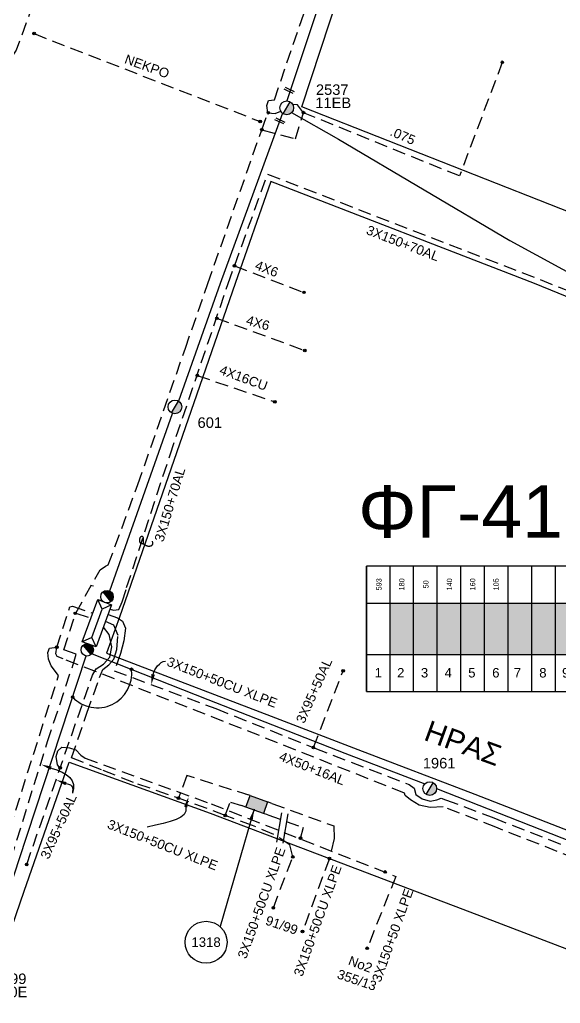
# Model space of a CAD drawing. Header units: millimetres. Extents: x -2238 to -1136, y 747 to 1272.
# Drawn here: x -1490.6 to -1437.7, y 803.7 to 900 of the extents above; entities that cross this region are included whole.
import ezdxf
from ezdxf.enums import TextEntityAlignment as Align

# ---------------------------------------------------------------- set-up
doc = ezdxf.new("R2010")
doc.units = ezdxf.units.MM
doc.linetypes.add('DASHED', pattern=[19.05, 12.7, -6.35])
for name, color, linetype in [('Link Box 4 Διευθύνσεων', 7, 'Continuous'), ('Άγνωστα', 7, 'Continuous'), ('Ασφαλειοκιβώτια Χ.Τ 9 αναχωρήσεων', 7, 'Continuous'), ('Γέφυρες Εναέριου Δικτύου', 7, 'Continuous'), ('Γυμνά εναέρια ΧΤ και ΦΟΠ (3Φ)   4x50+16AL', 7, 'Continuous'), ('Επιγραφές - Σχήματα', 7, 'Continuous'), ('Καλώδια ΧΤ   3x150+50AL XLPE', 7, 'DASHED'), ('Καλώδια ΧΤ   3x150AL+50XLPE', 7, 'DASHED'), ('Καλώδια ΧΤ   3x95+50 AL XLPE', 7, 'DASHED'), ('Καλώδια ΧΤ   3x95+50CU', 7, 'DASHED'), ('Μηχανική τομή', 7, 'Continuous'), ('Στύλος ΦΜ', 7, 'Continuous'), ('Στύλος ΦΜ @ 1', 7, 'Continuous'), ('Συνδέσεις', 7, 'Continuous'), ('Τομή', 7, 'Continuous'), ('Υποσταθμός εναέριος 2 στύλων', 7, 'Continuous'), ('Υποσταθμός πόλεως', 7, 'Continuous'), ('Υπόβαθρο ΔΕΗ', 7, 'Continuous'), ('Υπόγεια καλώδια Δικτύου ΧΤ και Παρ. ΧΤ - 3X150+70 AL', 7, 'DASHED'), ('Υπόγεια καλώδια Παροχών ΧΤ   .075', 7, 'DASHED'), ('Υπόγεια καλώδια Παροχών ΧΤ   4x16CU', 7, 'DASHED'), ('Υπόγεια καλώδια Παροχών ΧΤ   4x6', 7, 'DASHED')]:
    doc.layers.add(name, color=color, linetype=linetype)
doc.styles.add('arial', font='ARIAL.TTF')
doc.styles.get("Standard").update_dxf_attribs({"font": 'ARIAL.TTF'})
doc.linetypes.add('SYN_LINE', pattern='A,0.5,-0.0001,["/\\/\\/\\/",Standard,S=0.1,R=0,X=0,Y=-0.05],-0.25', length=0.7501)
doc.dimstyles.new('ISO-25', dxfattribs={"dimtxt": 2.5, "dimasz": 2.5, "dimexe": 1.25, "dimexo": 0.625, "dimtad": 1, "dimtxsty": 'Standard', "dimcen": 2.5, "dimadec": 0, "dimazin": 0, "dimtfac": 1, "dimtmove": 0, "dimatfit": 3, "dimfxl": 1, "dimarcsym": 0})

# ---------------------------------------------------------------- blocks, each defined once
blk = doc.blocks.new('ΥΠΑΡΧΩΝ ΤΣΙΜΕΝΤΕΝΙΟΣ ΣΤΥΛΟΣ')
at = {"layer": 'Στύλος ΦΜ'}
blk.add_hatch(color=256, dxfattribs=at).paths.add_polyline_path([(-1.29, -2.28, 0.574793), (2.62, 0, 0.268822), (1.3, 2.27)])
blk.add_line((-1.29, -2.28), (1.3, 2.27), dxfattribs=at)
blk.add_circle((0, 0), 2.62, dxfattribs=at)
at = {"layer": 'Στύλος ΦΜ', "flags": 4}
for tag, p in [('ΑΡΙΘΜΟΣ', (-4.68, 8.05)), ('ΤΥΠΟΣ', (-4.91, 3.03))]:
    blk.add_attdef(tag, p, '', height=4, dxfattribs=at)
blk = doc.blocks.new('_ΣΥΝΔΕΣΗ')
at = {"layer": 'Συνδέσεις', "linetype": 'SYN_LINE', "ltscale": 40}
blk.add_hatch(color=256, dxfattribs=at).paths.add_polyline_path([(0.5, -0.01, 1), (-0.5, -0.01, 1)])
at = {"layer": 'Συνδέσεις'}
blk.add_circle((0, -0.01), 0.5, dxfattribs=at)
blk = doc.blocks.new('LINK BOX 4 ΑΝΑΧΩΡΗΣΕΩΝ')
at = {"layer": 'Link Box 4 Διευθύνσεων', "ltscale": 40}
blk.add_hatch(color=256, dxfattribs=at).paths.add_polyline_path([(-3.54, 0), (-3.54, -4.67), (3.54, -4.67), (3.54, 0)])
for p, q in [((-3.54, 0), (-5.33, 0)), ((5.33, 0), (3.54, 0)), ((-3.54, -4.67), (-5.33, -4.67)), ((5.33, -4.67), (3.54, -4.67))]:
    blk.add_line(p, q, dxfattribs=at)
blk.add_lwpolyline([(-3.54, -4.67), (-3.54, 0), (3.54, 0), (3.54, -4.67)], close=True, dxfattribs=at)
blk = doc.blocks.new('ΑΣΦΑΛΕΙΟΚΙΒΩΤΙΟ ΥΠΟΣΤΑΘΜΟΥ 9 ΑΝΑΧΩΡΗΣΕΩΝ')
at = {"layer": 'Ασφαλειοκιβώτια Χ.Τ 9 αναχωρήσεων', "ltscale": 40}
for p, q in [((-23.8, 40.36), (24.02, 40.36)), ((-9.72, 40.36), (-9.72, -40.64)), ((9.94, 40.36), (9.94, -40.64)), ((-23.8, 31.36), (24.02, 31.36)), ((-23.8, 22.36), (24.02, 22.36)), ((-23.8, 13.36), (24.02, 13.36)), ((-23.8, 4.36), (24.02, 4.36)), ((-23.8, -4.64), (24.02, -4.64)), ((-23.8, -13.64), (24.02, -13.64)), ((-23.8, -22.64), (24.02, -22.64)), ((-23.8, -31.64), (24.02, -31.64))]:
    blk.add_line(p, q, dxfattribs=at)
at = {"layer": 'Ασφαλειοκιβώτια Χ.Τ 9 αναχωρήσεων'}
blk.add_lwpolyline([(-23.8, -40.64), (24.02, -40.64), (24.02, 40.36), (-23.8, 40.36)], close=True, dxfattribs=at)
for s, p in [('1', (-18.45, 37.24)), ('2', (-18.45, 28.67)), ('3', (-18.45, 19.6)), ('4', (-18.45, 10.58)), ('5', (-18.45, 1.57)), ('6', (-18.45, -7.57)), ('7', (-18.45, -15.81)), ('8', (-18.45, -25.5)), ('9', (-18.45, -34.19))]:
    blk.add_text(s, height=3.6, rotation=270, dxfattribs=at).set_placement(p)
at = {"layer": 'Ασφαλειοκιβώτια Χ.Τ 9 αναχωρήσεων', "ltscale": 40}
for tag, height, p in [('ΟΝΟΜΑ', 5, (-0.16, 44.31)), ('ΚΕΙΜΕΝΟ 1', 2, (17.06, 35.59)), ('ΚΕΙΜΕΝΟ 2', 2, (17.06, 26.88)), ('ΚΕΙΜΕΝΟ 3', 2, (17.06, 17.69)), ('ΚΕΙΜΕΝΟ 4', 2, (17.06, 8.71)), ('ΚΕΙΜΕΝΟ 5', 2, (17.06, -0.13)), ('ΚΕΙΜΕΝΟ 6', 2, (17.06, -9.05)), ('ΚΕΙΜΕΝΟ 7', 2, (17.06, -18.13)), ('ΚΕΙΜΕΝΟ 8', 2, (17.06, -26.85)), ('ΚΕΙΜΕΝΟ 9', 2, (17.06, -35.99)), ('ΣΧ', 2, (-0.1, -42.64))]:
    blk.add_attdef(tag, text='', height=height, dxfattribs=at).set_placement(p, align=Align.MIDDLE_CENTER)
blk = doc.blocks.new('ΥΠΟΣΤΑΘΜΟΣ ΕΝΑΕΡΙΟΣ ΕΠΙ 2 ΣΤΥΛΩΝ')
at = {"layer": 'Υποσταθμός εναέριος 2 στύλων', "linetype": 'Continuous'}
for points in [[(-11.97, -2.11, 0.574793), (-8.45, -0.07, 0.268822), (-9.64, 1.98)], [(9.68, -2.15, 0.574793), (13.19, -0.1, 0.268822), (12.01, 1.95)]]:
    blk.add_hatch(color=256, dxfattribs=at).paths.add_polyline_path(points)
for p, q in [((-11.97, -2.11), (-9.64, 1.98)), ((9.68, -2.15), (12.01, 1.95))]:
    blk.add_line(p, q, dxfattribs=at)
for centre in [(-10.81, -0.07), (10.84, -0.1)]:
    blk.add_circle(centre, 2.36, dxfattribs=at)
at = {"layer": 'Υποσταθμός πόλεως', "linetype": 'Continuous', "ltscale": 40}
blk.add_lwpolyline([(-8.57, 2.82), (8.57, 2.82), (8.57, -2.82), (-8.57, -2.82)], close=True, dxfattribs=at)
for points in [[(-5.75, 0), (-8.57, 2.82)], [(-8.57, -2.82), (-5.75, 0)], [(-5.75, 0), (5.75, 0)], [(5.75, 0), (8.57, 2.82)], [(8.57, -2.82), (5.75, 0)]]:
    blk.add_lwpolyline(points, dxfattribs=at)
at = {"layer": 'Υποσταθμός εναέριος 2 στύλων', "ltscale": 40, "flags": 1}
for tag, p in [('ΜΕΤΑΣΧΗΜΑΤΙΣΜΟΣ', (14.09, 2.51)), ('ΙΣΧΥΣ', (14.07, -0.28)), ('ΑΡΙΘΜΟΣ', (14.19, -3))]:
    blk.add_attdef(tag, p, '', height=1.8, dxfattribs=at)
blk = doc.blocks.new('ΤΟΜΗ')
at = {"layer": 'Τομή', "ltscale": 40}
for p, q in [((-5.68, 0), (5.68, 0)), ((5.68, -2.33), (-5.68, -2.33))]:
    blk.add_line(p, q, dxfattribs=at)
blk = doc.blocks.new('ΜΗΧΑΝΙΚΗ ΤΟΜΗ')
at = {"layer": 'Μηχανική τομή', "ltscale": 40}
for p, q in [((-1.89, 0.78), (1.89, 0.78)), ((1.89, 0), (-1.89, 0))]:
    blk.add_line(p, q, dxfattribs=at)

msp = doc.modelspace()

# ---------------------------------------------------------------- hatches: boundary and pattern name
at = {"layer": 'Ασφαλειοκιβώτια Χ.Τ 9 αναχωρήσεων', "ltscale": 0.1}
for color, points in [(27, [(-1452.086, 842.88), (-1454.395, 842.88), (-1454.395, 837.837), (-1452.086, 837.837)]), (85, [(-1449.777, 842.88), (-1452.086, 842.88), (-1452.086, 837.837), (-1449.777, 837.837)]), (2, [(-1449.777, 837.837), (-1447.468, 837.837), (-1447.468, 842.88), (-1449.777, 842.88)]), (151, [(-1445.158, 842.88), (-1447.468, 842.88), (-1447.468, 837.837), (-1445.158, 837.837)]), (6, [(-1445.158, 837.837), (-1442.849, 837.837), (-1442.849, 842.88), (-1445.158, 842.88)]), (30, [(-1440.54, 842.88), (-1442.849, 842.88), (-1442.849, 837.837), (-1440.54, 837.837)]), (1, [(-1440.54, 837.837), (-1438.231, 837.837), (-1438.231, 842.88), (-1440.54, 842.88)]), (133, [(-1438.231, 837.837), (-1435.921, 837.837), (-1435.921, 842.88), (-1438.231, 842.88)])]:
    msp.add_hatch(color=color, dxfattribs=at).paths.add_polyline_path(points)

# ---------------------------------------------------------------- linework, layer by layer
at = {"layer": 'Άγνωστα', "color": 27, "linetype": 'DASHED', "ltscale": 0.1}
msp.add_lwpolyline([(-1483.536, 844.601), (-1483.536, 844.601), (-1483.536, 844.601), (-1483.385, 844.556)], dxfattribs=at)
at = {"layer": 'Γέφυρες Εναέριου Δικτύου', "ltscale": 20}
msp.add_arc((-1483.001, 835.983), 3.348, 223.65308, 7.13266, dxfattribs=at)
at = {"layer": 'Γυμνά εναέρια ΧΤ και ΦΟΠ (3Φ)   4x50+16AL', "color": 27, "ltscale": 0.1}
for points in [[(-1457.767, 912.183), (-1464.479, 892.014)], [(-1464.902, 890.807), (-1471, 874.154), (-1475.089, 862.651)], [(-1481.806, 844.087), (-1475.648, 861.435)]]:
    msp.add_lwpolyline(points, dxfattribs=at)
at = {"layer": 'Γυμνά εναέρια ΧΤ και ΦΟΠ (3Φ)   4x50+16AL', "color": 2, "ltscale": 0.1}
msp.add_lwpolyline([(-1464.011, 890.878), (-1459.416, 888.28), (-1442.672, 878.355), (-1434.941, 874.154), (-1426.939, 869.751)], dxfattribs=at)
at = {"layer": 'Γυμνά εναέρια ΧΤ και ΦΟΠ (3Φ)   4x50+16AL', "color": 27, "linetype": 'DASHED', "ltscale": 0.1}
msp.add_lwpolyline([(-1481.809, 844.079), (-1481.806, 844.087)], dxfattribs=at)
at = {"layer": 'Γυμνά εναέρια ΧΤ και ΦΟΠ (3Φ)   4x50+16AL', "color": 30, "linetype": 'DASHED', "ltscale": 0.1}
msp.add_lwpolyline([(-1486.961, 838.563), (-1485.698, 842.508), (-1485.429, 842.583), (-1483.46, 841.891)], dxfattribs=at)
at = {"layer": 'Γυμνά εναέρια ΧΤ και ΦΟΠ (3Φ)   4x50+16AL', "color": 6, "ltscale": 0.1}
for points in [[(-1494.442, 806.154), (-1490.674, 817.679), (-1484.1, 837.701)], [(-1483.524, 837.923), (-1472.202, 833.434), (-1458.807, 828.204), (-1450.996, 825.184)], [(-1449.843, 824.716), (-1430.545, 817.147)]]:
    msp.add_lwpolyline(points, dxfattribs=at)
at = {"layer": 'Επιγραφές - Σχήματα', "ltscale": 0.1}
for points in [[(-1478.512, 848.626), (-1478.501, 848.784), (-1478.494, 848.911), (-1478.49, 849.011), (-1478.489, 849.089), (-1478.49, 849.147), (-1478.493, 849.192), (-1478.498, 849.225), (-1478.504, 849.253), (-1478.512, 849.277), (-1478.521, 849.299), (-1478.531, 849.319), (-1478.542, 849.336), (-1478.554, 849.351), (-1478.566, 849.365), (-1478.58, 849.376), (-1478.594, 849.385), (-1478.609, 849.391), (-1478.625, 849.396), (-1478.641, 849.399), (-1478.658, 849.4), (-1478.675, 849.399), (-1478.692, 849.396), (-1478.709, 849.391), (-1478.726, 849.385), (-1478.743, 849.376), (-1478.759, 849.366), (-1478.776, 849.354), (-1478.791, 849.34), (-1478.806, 849.325), (-1478.82, 849.307), (-1478.832, 849.288), (-1478.844, 849.268), (-1478.854, 849.245), (-1478.863, 849.221), (-1478.87, 849.196), (-1478.877, 849.17), (-1478.882, 849.144), (-1478.886, 849.117), (-1478.889, 849.091), (-1478.892, 849.066), (-1478.893, 849.041), (-1478.894, 849.017), (-1478.894, 848.993), (-1478.893, 848.971), (-1478.891, 848.949), (-1478.889, 848.929), (-1478.885, 848.909), (-1478.881, 848.89), (-1478.877, 848.871), (-1478.871, 848.854), (-1478.865, 848.837), (-1478.857, 848.822), (-1478.848, 848.807), (-1478.838, 848.794), (-1478.826, 848.782), (-1478.812, 848.772), (-1478.797, 848.763), (-1478.78, 848.755), (-1478.762, 848.748), (-1478.742, 848.742), (-1478.722, 848.737), (-1478.702, 848.733), (-1478.681, 848.728), (-1478.66, 848.724), (-1478.64, 848.72), (-1478.62, 848.715), (-1478.6, 848.711), (-1478.58, 848.705), (-1478.559, 848.699), (-1478.539, 848.691), (-1478.518, 848.683), (-1478.497, 848.673), (-1478.476, 848.662), (-1478.454, 848.65), (-1478.431, 848.636), (-1478.408, 848.622), (-1478.384, 848.607), (-1478.359, 848.591), (-1478.334, 848.575), (-1478.309, 848.559), (-1478.282, 848.543), (-1478.255, 848.528), (-1478.227, 848.513), (-1478.198, 848.499), (-1478.168, 848.487), (-1478.136, 848.476), (-1478.103, 848.467), (-1478.069, 848.46), (-1478.032, 848.456), (-1477.995, 848.454), (-1477.957, 848.454), (-1477.919, 848.456), (-1477.881, 848.46), (-1477.845, 848.466), (-1477.811, 848.473), (-1477.778, 848.482), (-1477.749, 848.493), (-1477.722, 848.505), (-1477.697, 848.518), (-1477.675, 848.533), (-1477.655, 848.549), (-1477.637, 848.567), (-1477.62, 848.586), (-1477.605, 848.607), (-1477.592, 848.63), (-1477.581, 848.656), (-1477.573, 848.685), (-1477.571, 848.72), (-1477.574, 848.76), (-1477.585, 848.808), (-1477.604, 848.864), (-1477.632, 848.929)], [(-1477.548, 835.898), (-1477.486, 836.117), (-1477.391, 836.336), (-1477.267, 836.547), (-1477.118, 836.743), (-1476.947, 836.913), (-1476.761, 837.05), (-1476.562, 837.145), (-1476.355, 837.191)], [(-1487.532, 826.72), (-1486.965, 826.547), (-1486.466, 826.337), (-1486.045, 826.09), (-1485.712, 825.806), (-1485.475, 825.484), (-1485.343, 825.124), (-1485.327, 824.726), (-1485.434, 824.288)], [(-1486.07, 825.205), (-1485.826, 825.149), (-1485.65, 825.077), (-1485.532, 824.988), (-1485.462, 824.882), (-1485.428, 824.759), (-1485.419, 824.619), (-1485.425, 824.462), (-1485.434, 824.288)], [(-1474.371, 822.92), (-1474.353, 822.511), (-1474.521, 822.181), (-1474.85, 821.914), (-1475.319, 821.692), (-1475.904, 821.5), (-1476.582, 821.321), (-1477.33, 821.138), (-1478.125, 820.935)]]:
    msp.add_lwpolyline(points, dxfattribs=at)
msp.add_circle((-1472.38, 809.688), 2.053, dxfattribs=at)
at = {"layer": 'Επιγραφές - Σχήματα'}
for points in [[(-1477.38, 835.867), (-1477.736, 834.889), (-1477.716, 835.929)], [(-1487.592, 826.559), (-1488.493, 827.08), (-1487.472, 826.88)], [(-1486.13, 825.044), (-1487.031, 825.565), (-1486.01, 825.365)], [(-1474.536, 822.965), (-1474.101, 823.91), (-1474.206, 822.875)]]:
    msp.add_solid(points, dxfattribs=at)
at = {"layer": 'Καλώδια ΧΤ   3x150+50AL XLPE', "color": 30, "linetype": 'DASHED', "ltscale": 0.1}
for points in [[(-1507.256, 850.388), (-1510.277, 841.488), (-1510.152, 840.284), (-1510.385, 839.335), (-1511.18, 838.632), (-1515.637, 825.514), (-1492.704, 817.168), (-1486.807, 835.799), (-1487.517, 836.749), (-1487.796, 837.403), (-1487.85, 838.042), (-1487.677, 838.467), (-1486.961, 838.563)], [(-1420.327, 810.498), (-1420.369, 809.86), (-1420.6, 809.786), (-1428.525, 812.913), (-1428.065, 814.102), (-1432.51, 815.879), (-1432.734, 816.479), (-1444.033, 820.932), (-1449.212, 822.942), (-1450.483, 822.876), (-1451.53, 823.092), (-1452.393, 823.609), (-1452.915, 824.051), (-1452.992, 824.28), (-1470.683, 831.303), (-1486.349, 837.415), (-1486.948, 837.656), (-1487.081, 837.914), (-1486.961, 838.563)]]:
    msp.add_lwpolyline(points, dxfattribs=at)
at = {"layer": 'Καλώδια ΧΤ   3x150AL+50XLPE', "color": 85, "linetype": 'DASHED', "ltscale": 0.1}
msp.add_lwpolyline([(-1481.968, 841.759), (-1481.037, 841.448), (-1480.567, 841.102), (-1480.255, 840.425), (-1480.423, 839.184), (-1480.75, 837.944), (-1481.367, 836.252), (-1471.418, 832.547), (-1461.759, 828.687), (-1452.521, 825.125), (-1452.035, 824.756), (-1451.857, 824.137), (-1451.26, 823.709), (-1450.47, 823.48), (-1449.821, 823.619), (-1449.388, 823.789), (-1448.962, 823.633), (-1444.236, 821.851), (-1435.447, 818.392)], dxfattribs=at)
at = {"layer": 'Καλώδια ΧΤ   3x150AL+50XLPE', "color": 133, "linetype": 'DASHED', "ltscale": 0.1}
for points in [[(-1463.932, 817.942), (-1463.897, 818.033), (-1464.176, 819.214), (-1465.756, 820.214), (-1467.835, 821.107), (-1470.501, 822.097), (-1474.252, 823.503), (-1479.486, 825.316), (-1482.589, 826.557), (-1485.54, 827.73), (-1484.033, 832.104), (-1482.791, 835.595), (-1482.478, 836.382), (-1481.9, 836.826), (-1481.395, 837.392), (-1481.12, 838.332), (-1480.99, 839.699), (-1481.41, 840.712), (-1482.218, 841.083)], [(-1468.082, 824.036), (-1474.255, 826.011), (-1475.083, 823.791)], [(-1470.501, 822.097), (-1470.001, 823.387), (-1468.915, 823.06)], [(-1465.938, 823.275), (-1459.874, 821.065), (-1459.842, 819.837), (-1460.326, 817.878), (-1462.953, 810.74)], [(-1465.802, 813.052), (-1463.958, 817.873)]]:
    msp.add_lwpolyline(points, dxfattribs=at)
at = {"layer": 'Καλώδια ΧΤ   3x150AL+50XLPE', "color": 1, "linetype": 'DASHED', "ltscale": 0.1}
for points in [[(-1486.643, 826.736), (-1486.891, 827.039), (-1487.031, 827.854), (-1486.861, 828.423), (-1486.476, 828.768), (-1485.736, 828.723), (-1485.126, 828.514), (-1484.627, 828.004), (-1484.209, 827.707), (-1471.879, 823.23), (-1453.825, 816.13), (-1456.63, 809.094)], [(-1466.338, 822.146), (-1462.884, 820.905), (-1463.183, 819.81)]]:
    msp.add_lwpolyline(points, dxfattribs=at)
at = {"layer": 'Καλώδια ΧΤ   3x95+50 AL XLPE', "color": 5, "linetype": 'DASHED', "ltscale": 0.1}
msp.add_lwpolyline([(-1485.275, 837.183), (-1485.088, 837.89), (-1486.273, 838.302), (-1485.128, 841.902), (-1483.639, 841.404)], dxfattribs=at)
at = {"layer": 'Καλώδια ΧΤ   3x95+50 AL XLPE', "color": 1, "linetype": 'DASHED', "ltscale": 0.1}
msp.add_lwpolyline([(-1489.921, 817.285), (-1483.487, 835.836), (-1483.127, 836.438), (-1482.401, 836.887), (-1481.796, 837.569), (-1481.595, 838.595), (-1481.853, 839.801), (-1482.423, 840.527)], dxfattribs=at)
at = {"layer": 'Καλώδια ΧΤ   3x95+50 AL XLPE', "color": 151, "linetype": 'DASHED', "ltscale": 0.1}
msp.add_lwpolyline([(-1494.978, 806.212), (-1492.006, 816.037), (-1487.884, 829.316), (-1485.275, 837.183)], dxfattribs=at)
at = {"layer": 'Καλώδια ΧΤ   3x95+50CU', "color": 85, "linetype": 'DASHED', "ltscale": 0.1}
msp.add_lwpolyline([(-1461.892, 828.74), (-1458.978, 836.245)], dxfattribs=at)
at = {"layer": 'Υπόβαθρο ΔΕΗ', "ltscale": 0.1}
msp.add_lwpolyline([(-1429.264, 878.134), (-1463.023, 891.451), (-1452.95, 922.066), (-1420.086, 910.681)], close=True, dxfattribs=at)
for points in [[(-1427.085, 868.767), (-1440.267, 874.154), (-1466.037, 884.139), (-1469.541, 874.154), (-1473.579, 862.479), (-1480.857, 841.508), (-1482.131, 837.967), (-1474.886, 835.198), (-1466.018, 831.8), (-1457.529, 828.554), (-1446.103, 824.166), (-1435.465, 820.034)], [(-1502.452, 778.694), (-1498.567, 790.215), (-1490.152, 814.678), (-1485.782, 827.294), (-1471.972, 822.33), (-1455.942, 816.202), (-1446.585, 812.664), (-1423.081, 803.664), (-1423.081, 803.664), (-1438.152, 762.328)]]:
    msp.add_lwpolyline(points, dxfattribs=at)
at = {"layer": 'Υπόγεια καλώδια Δικτύου ΧΤ και Παρ. ΧΤ - 3X150+70 AL', "color": 151, "linetype": 'DASHED', "ltscale": 0.1}
for points in [[(-1466.334, 890.864), (-1466.43, 891.577), (-1466.263, 892.077), (-1465.7, 892.14), (-1458.894, 912.088), (-1459.05, 912.789), (-1458.839, 913.562), (-1458.417, 913.82), (-1454.944, 923.538)], [(-1485.128, 841.902), (-1482.749, 846.12), (-1482.224, 846.475), (-1481.945, 846.608), (-1479.04, 854.496), (-1474.402, 867.823), (-1472.203, 874.154), (-1466.939, 889.194), (-1466.334, 890.864)], [(-1466.939, 889.194), (-1463.649, 888.309), (-1462.852, 890.867)]]:
    msp.add_lwpolyline(points, dxfattribs=at)
at = {"layer": 'Υπόγεια καλώδια Δικτύου ΧΤ και Παρ. ΧΤ - 3X150+70 AL', "color": 133, "linetype": 'DASHED', "ltscale": 0.1}
msp.add_lwpolyline([(-1483.617, 917.325), (-1482.194, 916.849), (-1485.579, 906.34), (-1487.387, 906.826), (-1490.936, 896.994), (-1491.982, 895.432), (-1499.538, 874.154), (-1501.991, 866.462), (-1502.155, 865.859), (-1502.099, 865.29), (-1502.072, 864.597), (-1502.391, 864.042), (-1503.044, 863.639), (-1503.683, 863.501)], dxfattribs=at)
at = {"layer": 'Υπόγεια καλώδια Δικτύου ΧΤ και Παρ. ΧΤ - 3X150+70 AL', "color": 2, "linetype": 'DASHED', "ltscale": 0.1}
for points in [[(-1489.203, 898.603), (-1467.098, 890.003)], [(-1481.773, 842.289), (-1481.42, 842.17), (-1480.908, 842.257), (-1480.57, 843.007), (-1480.147, 844.403), (-1475.905, 857.375), (-1470.219, 874.154), (-1466.365, 884.848), (-1437.847, 873.803), (-1427.028, 869.418)]]:
    msp.add_lwpolyline(points, dxfattribs=at)
at = {"layer": 'Υπόγεια καλώδια Δικτύου ΧΤ και Παρ. ΧΤ - 3X150+70 AL', "color": 27, "linetype": 'DASHED', "ltscale": 0.1}
msp.add_lwpolyline([(-1466.334, 890.864), (-1465.616, 890.775), (-1465.081, 891.012)], dxfattribs=at)
at = {"layer": 'Υπόγεια καλώδια Παροχών ΧΤ   .075', "color": 151, "linetype": 'DASHED', "ltscale": 0.1}
msp.add_lwpolyline([(-1443.418, 895.794), (-1447.602, 884.673), (-1462.852, 890.867), (-1463.427, 891.65), (-1463.905, 891.66)], dxfattribs=at)
at = {"layer": 'Υπόγεια καλώδια Παροχών ΧΤ   4x16CU', "color": 2, "linetype": 'DASHED', "ltscale": 0.1}
msp.add_lwpolyline([(-1473.257, 865.159), (-1465.659, 862.572)], dxfattribs=at)
at = {"layer": 'Υπόγεια καλώδια Παροχών ΧΤ   4x6', "color": 2, "linetype": 'DASHED', "ltscale": 0.1}
for points in [[(-1469.6, 875.872), (-1462.808, 873.277)], [(-1471.376, 870.765), (-1462.736, 867.6)]]:
    msp.add_lwpolyline(points, dxfattribs=at)

# ---------------------------------------------------------------- block references
at = {"layer": 'Link Box 4 Διευθύνσεων', "ltscale": 0.1, "xscale": 0.2565857821765174, "yscale": 0.2565857821765174, "zscale": 0.2565857821765174, "rotation": 340.4716323904483}
msp.add_blockref('LINK BOX 4 ΑΝΑΧΩΡΗΣΕΩΝ', (-1467.226, 823.732), dxfattribs=at)
at = {"layer": 'Ασφαλειοκιβώτια Χ.Τ 9 αναχωρήσεων', "ltscale": 0.1}
ref = msp.add_blockref('ΑΣΦΑΛΕΙΟΚΙΒΩΤΙΟ ΥΠΟΣΤΑΘΜΟΥ 9 ΑΝΑΧΩΡΗΣΕΩΝ', (-1446.348, 840.33), dxfattribs=dict(at, xscale=0.2565857821764941, yscale=0.2565857821764941, zscale=0.2565857821764941, rotation=90))
ref.add_attrib('ΚΕΙΜΕΝΟ 2', '180', dxfattribs={"ltscale": 40, "height": 0.5132, "rotation": 90}).set_placement((-1453.246, 844.708), align=Align.MIDDLE_CENTER)
ref.add_attrib('ΚΕΙΜΕΝΟ 1', '593', dxfattribs={"ltscale": 40, "height": 0.5132, "rotation": 90}).set_placement((-1455.479, 844.708), align=Align.MIDDLE_CENTER)
ref.add_attrib('ΚΕΙΜΕΝΟ 3', '50', dxfattribs={"ltscale": 40, "height": 0.5132, "rotation": 90}).set_placement((-1450.886, 844.708), align=Align.MIDDLE_CENTER)
ref.add_attrib('ΚΕΙΜΕΝΟ 4', '140', dxfattribs={"ltscale": 40, "height": 0.5132, "rotation": 90}).set_placement((-1448.583, 844.708), align=Align.MIDDLE_CENTER)
ref.add_attrib('ΚΕΙΜΕΝΟ 5', '160', dxfattribs={"ltscale": 40, "height": 0.5132, "rotation": 90}).set_placement((-1446.315, 844.708), align=Align.MIDDLE_CENTER)
ref.add_attrib('ΚΕΙΜΕΝΟ 6', '105', dxfattribs={"ltscale": 40, "height": 0.5132, "rotation": 90}).set_placement((-1444.025, 844.708), align=Align.MIDDLE_CENTER)
at = {"layer": 'Μηχανική τομή', "ltscale": 0.1, "xscale": 0.2565857821764971, "yscale": 0.2565857821764971, "zscale": 0.2565857821764971, "rotation": 335.17730611922}
for p in [(-1464.298, 892.966), (-1465.205, 889.973)]:
    msp.add_blockref('ΜΗΧΑΝΙΚΗ ΤΟΜΗ', p, dxfattribs=at)
at = {"layer": 'Στύλος ΦΜ @ 1', "ltscale": 0.1}
ref = msp.add_blockref('ΥΠΑΡΧΩΝ ΤΣΙΜΕΝΤΕΝΙΟΣ ΣΤΥΛΟΣ', (-1464.496, 891.342), dxfattribs=dict(at, xscale=0.2565857821764941, yscale=0.2565857821764941, zscale=0.2565857821764941))
ref.add_attrib('ΤΥΠΟΣ', '11EB', (-1461.698, 891.319), dxfattribs={"layer": 'Στύλος ΦΜ', "height": 1.0263, "flags": 4})
ref.add_attrib('ΑΡΙΘΜΟΣ', '2537', (-1461.637, 892.609), dxfattribs={"layer": 'Στύλος ΦΜ', "height": 1.0263, "flags": 4})
ref = msp.add_blockref('ΥΠΑΡΧΩΝ ΤΣΙΜΕΝΤΕΝΙΟΣ ΣΤΥΛΟΣ', (-1475.423, 862.068), dxfattribs=dict(at, xscale=0.2565857821764941, yscale=0.2565857821764941, zscale=0.2565857821764941))
ref.add_attrib('ΤΥΠΟΣ', '601', (-1473.211, 860.026), dxfattribs={"layer": 'Στύλος ΦΜ', "height": 1.0263, "flags": 4})
ref = msp.add_blockref('ΥΠΑΡΧΩΝ ΤΣΙΜΕΝΤΕΝΙΟΣ ΣΤΥΛΟΣ', (-1450.515, 824.716), dxfattribs=dict(at, xscale=0.2565857821764941, yscale=0.2565857821764941, zscale=0.2565857821764941))
ref.add_attrib('ΤΥΠΟΣ', '1961', (-1451.187, 826.699), dxfattribs={"layer": 'Στύλος ΦΜ', "height": 1.0263, "flags": 4})
ref = msp.add_blockref('ΥΠΑΡΧΩΝ ΤΣΙΜΕΝΤΕΝΙΟΣ ΣΤΥΛΟΣ', (-1494.776, 805.572), dxfattribs=dict(at, xscale=0.2565857821764941, yscale=0.2565857821764941, zscale=0.2565857821764941))
ref.add_attrib('ΤΥΠΟΣ', '10E', (-1492.402, 804.307), dxfattribs={"layer": 'Στύλος ΦΜ', "height": 1.0263, "flags": 4})
ref.add_attrib('ΑΡΙΘΜΟΣ', '599', (-1492.341, 805.597), dxfattribs={"layer": 'Στύλος ΦΜ', "height": 1.0263, "flags": 4})
at = {"layer": 'Συνδέσεις', "ltscale": 0.1, "xscale": 0.2565857821764941, "yscale": 0.2565857821764941, "zscale": 0.2565857821764941}
for p in [(-1489.199, 898.615), (-1443.414, 895.806), (-1466.293, 890.867), (-1462.848, 890.879), (-1467.095, 890.015), (-1466.935, 889.206), (-1469.597, 875.883), (-1462.805, 873.289), (-1471.315, 870.746), (-1462.735, 867.603), (-1473.234, 865.155), (-1465.658, 862.575), (-1485.167, 841.876), (-1486.961, 838.566), (-1479.678, 836.402), (-1458.977, 836.248), (-1485.422, 833.675), (-1461.891, 828.743), (-1486.637, 826.752), (-1475.082, 823.794), (-1470.5, 822.1), (-1463.152, 819.865), (-1489.92, 817.288), (-1463.896, 818.036), (-1460.325, 817.881), (-1454.881, 816.568), (-1465.802, 813.055), (-1462.952, 810.743), (-1456.629, 809.097)]:
    msp.add_blockref('_ΣΥΝΔΕΣΗ', p, dxfattribs=at)
at = {"layer": 'Τομή', "ltscale": 0.1, "xscale": 0.2565857821763934, "yscale": 0.2565857821763934, "zscale": 0.2565857821763934, "rotation": 80.36870030269935}
msp.add_blockref('ΤΟΜΗ', (-1465.205, 820.908), dxfattribs=at)
at = {"layer": 'Υποσταθμός εναέριος 2 στύλων', "ltscale": 0.1, "xscale": 0.2565857821764699, "yscale": 0.2565857821764699, "zscale": 0.2565857821764699, "rotation": 69.73701187699129}
msp.add_blockref('ΥΠΟΣΤΑΘΜΟΣ ΕΝΑΕΡΙΟΣ ΕΠΙ 2 ΣΤΥΛΩΝ', (-1483.054, 840.904), dxfattribs=at)

# ---------------------------------------------------------------- texts
at = {"layer": 'Γυμνά εναέρια ΧΤ και ΦΟΠ (3Φ)   4x50+16AL', "color": 7, "ltscale": 0.1, "insert": (-1464.979, 828.381), "char_height": 0.9237, "width": 86.4036, "attachment_point": 1, "rotation": 338.42903}
msp.add_mtext('4X50+16AL', dxfattribs=at)
at = {"layer": 'Επιγραφές - Σχήματα', "ltscale": 0.1, "insert": (-1480.121, 896.607), "char_height": 0.9237, "width": 8.78462, "attachment_point": 1, "rotation": 340.19631}
msp.add_mtext('ΝΕΚΡΟ', dxfattribs=at)
at = {"layer": 'Επιγραφές - Σχήματα', "insert": (-1457.517, 854.404), "char_height": 5.1317, "width": 1.93369, "attachment_point": 1}
msp.add_mtext('ΦΓ-41', dxfattribs=at)
at = {"layer": 'Επιγραφές - Σχήματα', "ltscale": 0.1, "insert": (-1447.248, 829.17), "char_height": 2.0527, "attachment_point": 5, "rotation": 339.94742}
msp.add_mtext('ΗΡΑΣ', dxfattribs=at)
at = {"layer": 'Επιγραφές - Σχήματα', "ltscale": 0.1, "attachment_point": 1, "style": 'arial'}
for s, insert, char_height, width, rotation in [('{\\fArial|b0|i0|c161|p34;91/99}', (-1466.361, 812.317), 0.92371, 48.26153, 341.2646), ('No2', (-1458.236, 808.383), 0.9237, 86.4036, 339.31052), ('355/13', (-1459.352, 807.058), 0.9237, 48.26153, 341.2646)]:
    msp.add_mtext(s, dxfattribs=dict(at, insert=insert, char_height=char_height, width=width, rotation=rotation))
at = {"layer": 'Επιγραφές - Σχήματα', "ltscale": 0.1, "insert": (-1472.38, 809.688), "char_height": 0.9237, "width": 5.16366, "attachment_point": 5}
msp.add_mtext('1318', dxfattribs=at)
at = {"layer": 'Καλώδια ΧΤ   3x150AL+50XLPE', "linetype": 'DASHED', "ltscale": 0.1, "char_height": 0.92371, "width": 86.4036, "attachment_point": 1}
for s, insert, rotation in [('3X150+50CU XLPE', (-1475.967, 837.648), 338.56872), ('3X150+50CU XLPE', (-1481.783, 821.737), 338.56872), ('3X150+50CU XLPE', (-1469.329, 808.315), 70.27996), ('3X150+50CU XLPE', (-1463.838, 806.573), 70.27996), ('3X150+50 XLPE', (-1456.191, 806.012), 70.27996)]:
    msp.add_mtext(s, dxfattribs=dict(at, insert=insert, rotation=rotation))
at = {"layer": 'Καλώδια ΧΤ   3x95+50 AL XLPE', "linetype": 'DASHED', "ltscale": 0.1, "insert": (-1488.615, 818.115), "char_height": 0.9237, "width": 86.4036, "attachment_point": 1, "rotation": 65.83649}
msp.add_mtext('3X95+50AL', dxfattribs=at)
at = {"layer": 'Καλώδια ΧΤ   3x95+50CU', "linetype": 'DASHED', "ltscale": 0.1, "insert": (-1463.629, 831.404), "char_height": 0.9237, "width": 86.4036, "attachment_point": 1, "rotation": 65.83649}
msp.add_mtext('3X95+50AL', dxfattribs=at)
at = {"layer": 'Υπόγεια καλώδια Δικτύου ΧΤ και Παρ. ΧΤ - 3X150+70 AL', "color": 7, "linetype": 'DASHED', "ltscale": 0.1, "char_height": 0.9237, "width": 86.4036, "attachment_point": 1}
for insert, rotation in [((-1456.465, 879.878), 338.84952), ((-1477.451, 849.062), 73.16865)]:
    msp.add_mtext('3X150+70AL', dxfattribs=dict(at, insert=insert, rotation=rotation))
at = {"layer": 'Υπόγεια καλώδια Παροχών ΧΤ   .075', "color": 7, "linetype": 'DASHED', "ltscale": 0.1, "insert": (-1454.115, 889.529), "char_height": 0.9237, "width": 86.4036, "attachment_point": 1, "rotation": 336.82016}
msp.add_mtext('.075', dxfattribs=at)
at = {"layer": 'Υπόγεια καλώδια Παροχών ΧΤ   4x16CU', "color": 7, "linetype": 'DASHED', "ltscale": 0.1, "insert": (-1470.835, 866.191), "char_height": 0.9237, "width": 86.4036, "attachment_point": 1, "rotation": 339.79082}
msp.add_mtext('4X16CU', dxfattribs=at)
at = {"layer": 'Υπόγεια καλώδια Παροχών ΧΤ   4x6', "color": 7, "linetype": 'DASHED', "ltscale": 0.1, "char_height": 0.9237, "width": 86.4036, "attachment_point": 1}
for insert, rotation in [((-1467.354, 876.439), 339.01856), ((-1468.289, 871.048), 344.53381)]:
    msp.add_mtext('4X6', dxfattribs=dict(at, insert=insert, rotation=rotation))

# ---------------------------------------------------------------- leaders
at = {"layer": 'Επιγραφές - Σχήματα', "ltscale": 0.1}
msp.add_leader([(-1467.69, 822.702), (-1471.006, 811.213)], dimstyle='ISO-25', override={"dimasz": 1, "dimgap": 0.625, "dimtad": 0}, dxfattribs=at)

doc.saveas('drawing.dxf')
